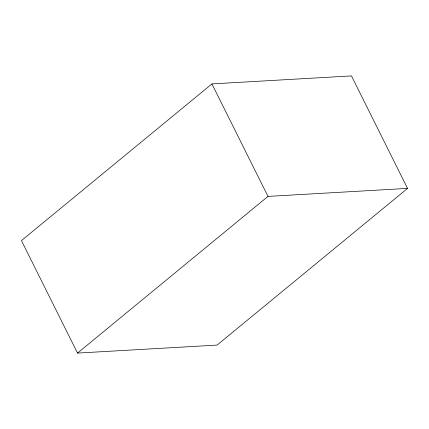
<?xml version="1.0" encoding="UTF-8"?>
<svg xmlns="http://www.w3.org/2000/svg" width="429" height="429" viewBox="0 0 429 429"><rect width="100%" height="100%" fill="white"/><g stroke="black" fill="none" stroke-linecap="round" stroke-linejoin="round"><path stroke-width="0.64" d="M211.921 83.912L21.45 240.599L77.536 353.088L217.079 345.088L407.55 188.401L351.464 75.912L211.921 83.912L268.002 196.396L407.55 188.401M77.536 353.088L268.002 196.396"/></g></svg>
